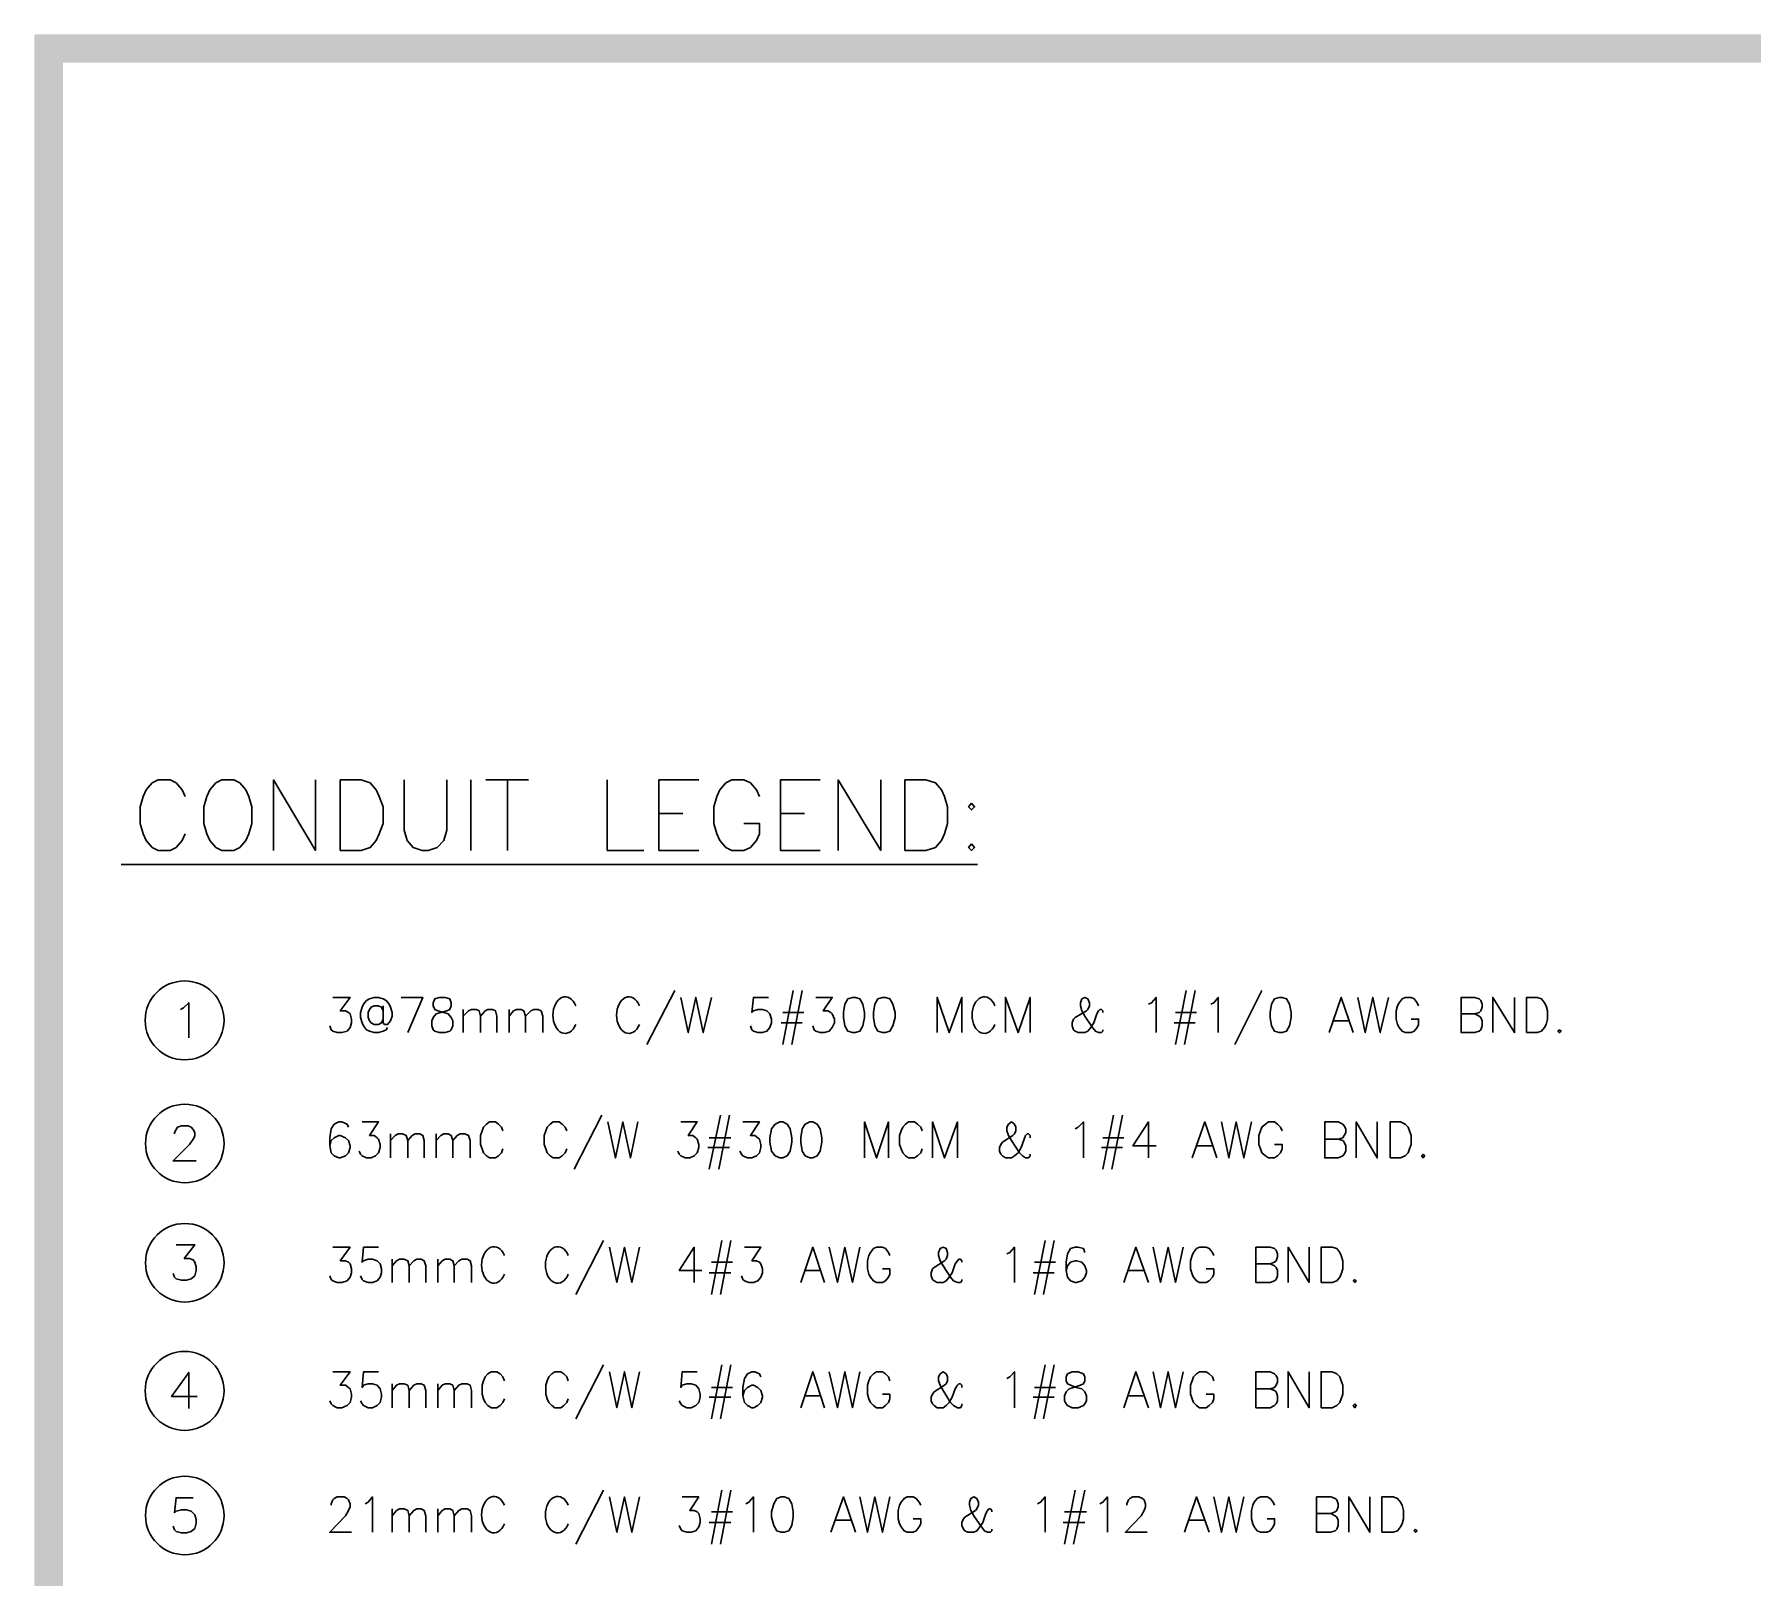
# Model space of a CAD drawing. Header units: inches. Extents: x 0.9 to 46, y 0.8 to 32.4.
# Drawn here: x 1.538 to 5.358, y 28.924 to 32.353 of the extents above; entities that cross this region are included whole.
import ezdxf

# ---------------------------------------------------------------- set-up
doc = ezdxf.new("R2010")
doc.units = ezdxf.units.IN
doc.header["$MEASUREMENT"] = 0
doc.layers.add('PDF_Geometry', color=7, linetype='Continuous')
doc.layers.add('PDF_Solid Fills', color=7, linetype='Continuous')

msp = doc.modelspace()

# ---------------------------------------------------------------- linework, layer by layer
at = {"layer": 'PDF_Geometry', "lineweight": 30}
for points in [[(1.8733, 30.6594), (1.8666, 30.6744), (1.8533, 30.6894), (1.84, 30.6961), (1.8133, 30.6961), (1.8, 30.6894), (1.7866, 30.6744), (1.78, 30.6594), (1.7733, 30.6361), (1.7733, 30.5995), (1.78, 30.5761), (1.7866, 30.5611), (1.8, 30.5461), (1.8133, 30.5394), (1.84, 30.5394), (1.8533, 30.5461), (1.8666, 30.5611), (1.8733, 30.5761)], [(2.07, 30.5394), (2.07, 30.6961), (2.1633, 30.5394), (2.1633, 30.6961)], [(2.36, 30.6961), (2.36, 30.5845), (2.3666, 30.5611), (2.38, 30.5461), (2.4, 30.5394), (2.4133, 30.5394), (2.4333, 30.5461), (2.4483, 30.5611), (2.455, 30.5845), (2.455, 30.6961)], [(2.5083, 30.6961), (2.5083, 30.5394)], [(2.5416, 30.6961), (2.6366, 30.6961)], [(2.59, 30.6961), (2.59, 30.5394)], [(2.8116, 30.6961), (2.8116, 30.5394), (2.8933, 30.5394)], [(3.015, 30.5394), (2.9266, 30.5394), (2.9266, 30.6961), (3.015, 30.6961)], [(3.1499, 30.6594), (3.1433, 30.6744), (3.1299, 30.6894), (3.1149, 30.6961), (3.0883, 30.6961), (3.075, 30.6894), (3.0616, 30.6744), (3.0549, 30.6594), (3.0483, 30.6361), (3.0483, 30.5995), (3.0549, 30.5761), (3.0616, 30.5611), (3.075, 30.5461), (3.0883, 30.5394), (3.1149, 30.5394), (3.1299, 30.5461), (3.1433, 30.5611), (3.1499, 30.5761), (3.1499, 30.5995), (3.1149, 30.5995)], [(3.2849, 30.5394), (3.1966, 30.5394), (3.1966, 30.6961), (3.2849, 30.6961)], [(3.3249, 30.5394), (3.3249, 30.6961), (3.4199, 30.5394), (3.4199, 30.6961)], [(2.9266, 30.6211), (2.9799, 30.6211)], [(3.1966, 30.6211), (3.2499, 30.6211)], [(1.7316, 30.5078), (3.6349, 30.5078)], [(2.2016, 30.2128), (2.24, 30.2128), (2.2183, 30.1828), (2.23, 30.1828), (2.2366, 30.1794), (2.24, 30.1761), (2.2433, 30.1645), (2.2433, 30.1561), (2.24, 30.1461), (2.2333, 30.1378), (2.2216, 30.1345), (2.2116, 30.1345), (2.2016, 30.1378), (2.1983, 30.1411), (2.195, 30.1495)], [(2.3133, 30.1944), (2.3133, 30.1561), (2.3166, 30.1528), (2.3233, 30.1528), (2.33, 30.1611), (2.3333, 30.1711), (2.3333, 30.1794), (2.33, 30.1911), (2.3266, 30.1978), (2.32, 30.2061), (2.3133, 30.2094), (2.3033, 30.2128), (2.2933, 30.2128), (2.2833, 30.2094), (2.2766, 30.2061), (2.27, 30.1978), (2.2666, 30.1911), (2.2633, 30.1794), (2.2633, 30.1678), (2.2666, 30.1561), (2.27, 30.1495), (2.2766, 30.1411), (2.2833, 30.1378), (2.2933, 30.1345), (2.3033, 30.1345), (2.3133, 30.1378), (2.32, 30.1411), (2.3233, 30.1461)], [(2.3683, 30.1345), (2.4016, 30.2128), (2.3533, 30.2128)], [(2.9616, 30.2278), (2.9, 30.1078)], [(2.9749, 30.2128), (2.9916, 30.1345), (3.0083, 30.2128), (3.0249, 30.1345), (3.0433, 30.2128)], [(3.1699, 30.2128), (3.1366, 30.2128), (3.1333, 30.1794), (3.1366, 30.1828), (3.1466, 30.1861), (3.1566, 30.1861), (3.1666, 30.1828), (3.1733, 30.1761), (3.1766, 30.1645), (3.1766, 30.1561), (3.1733, 30.1461), (3.1666, 30.1378), (3.1566, 30.1345), (3.1466, 30.1345), (3.1366, 30.1378), (3.1333, 30.1411), (3.1299, 30.1495)], [(3.2249, 30.2278), (3.2016, 30.1078)], [(3.2449, 30.2278), (3.2216, 30.1078)], [(3.275, 30.2128), (3.3116, 30.2128), (3.2916, 30.1828), (3.3016, 30.1828), (3.3083, 30.1794), (3.3116, 30.1761), (3.3166, 30.1645), (3.3166, 30.1561), (3.3116, 30.1461), (3.305, 30.1378), (3.2949, 30.1345), (3.2849, 30.1345), (3.275, 30.1378), (3.2716, 30.1411), (3.2683, 30.1495)], [(3.5449, 30.1345), (3.5449, 30.2128), (3.5716, 30.1345), (3.5999, 30.2128), (3.5999, 30.1345)], [(3.6966, 30.1345), (3.6966, 30.2128), (3.7249, 30.1345), (3.7516, 30.2128), (3.7516, 30.1345)], [(3.9133, 30.1794), (3.9133, 30.1828), (3.9099, 30.1861), (3.9066, 30.1861), (3.9033, 30.1828), (3.8999, 30.1761), (3.8933, 30.1561), (3.8866, 30.1461), (3.8799, 30.1378), (3.8733, 30.1345), (3.8583, 30.1345), (3.8516, 30.1378), (3.8483, 30.1411), (3.8449, 30.1495), (3.8449, 30.1561), (3.8483, 30.1645), (3.8516, 30.1678), (3.8766, 30.1828), (3.8799, 30.1861), (3.8833, 30.1944), (3.8833, 30.2011), (3.8799, 30.2094), (3.8733, 30.2128), (3.8666, 30.2094), (3.8633, 30.2011), (3.8633, 30.1944), (3.8666, 30.1828), (3.8733, 30.1711), (3.8899, 30.1461), (3.8966, 30.1378), (3.9033, 30.1345), (3.9099, 30.1345), (3.9133, 30.1378), (3.9133, 30.1411)], [(4.015, 30.1978), (4.0216, 30.2011), (4.0316, 30.2128), (4.0316, 30.1345)], [(4.0983, 30.2278), (4.0749, 30.1078)], [(4.1183, 30.2278), (4.0949, 30.1078)], [(4.1533, 30.1978), (4.1599, 30.2011), (4.1699, 30.2128), (4.1699, 30.1345)], [(4.2666, 30.2278), (4.2066, 30.1078)], [(4.4166, 30.1345), (4.4433, 30.2128), (4.4699, 30.1345)], [(4.4799, 30.2128), (4.4966, 30.1345), (4.5133, 30.2128), (4.5299, 30.1345), (4.5483, 30.2128)], [(4.6149, 30.1944), (4.6116, 30.2011), (4.6049, 30.2094), (4.5982, 30.2128), (4.5849, 30.2128), (4.5782, 30.2094), (4.5716, 30.2011), (4.5683, 30.1944), (4.5649, 30.1828), (4.5649, 30.1645), (4.5683, 30.1528), (4.5716, 30.1461), (4.5782, 30.1378), (4.5849, 30.1345), (4.5982, 30.1345), (4.6049, 30.1378), (4.6116, 30.1461), (4.6149, 30.1528), (4.6149, 30.1645), (4.5982, 30.1645)], [(4.7399, 30.1761), (4.7499, 30.1711), (4.7532, 30.1678), (4.7566, 30.1611), (4.7566, 30.1495), (4.7532, 30.1411), (4.7499, 30.1378), (4.7399, 30.1345), (4.7099, 30.1345), (4.7099, 30.2128), (4.7399, 30.2128), (4.7499, 30.2094), (4.7532, 30.2061), (4.7566, 30.1978), (4.7566, 30.1911), (4.7532, 30.1828), (4.7499, 30.1794), (4.7399, 30.1761), (4.7099, 30.1761)], [(4.7799, 30.1345), (4.7799, 30.2128), (4.8283, 30.1345), (4.8283, 30.2128)], [(1.8633, 30.1861), (1.87, 30.1895), (1.8816, 30.2011), (1.8816, 30.1228)], [(2.3133, 30.1828), (2.31, 30.1911), (2.3033, 30.1944), (2.2933, 30.1944), (2.2866, 30.1911), (2.2833, 30.1861), (2.28, 30.1794), (2.28, 30.1678), (2.2833, 30.1611), (2.2866, 30.1561), (2.2933, 30.1528), (2.3033, 30.1528), (2.31, 30.1561), (2.3133, 30.1645)], [(2.4916, 30.1861), (2.4916, 30.1345)], [(2.4916, 30.1711), (2.5033, 30.1828), (2.51, 30.1861), (2.52, 30.1861), (2.5266, 30.1828), (2.53, 30.1711), (2.53, 30.1345)], [(2.53, 30.1711), (2.54, 30.1828), (2.5466, 30.1861), (2.5566, 30.1861), (2.5633, 30.1828), (2.5666, 30.1711), (2.5666, 30.1345)], [(2.5933, 30.1861), (2.5933, 30.1345)], [(2.5933, 30.1711), (2.6033, 30.1828), (2.61, 30.1861), (2.62, 30.1861), (2.6266, 30.1828), (2.63, 30.1711), (2.63, 30.1345)], [(2.63, 30.1711), (2.6416, 30.1828), (2.6483, 30.1861), (2.6583, 30.1861), (2.6649, 30.1828), (2.6683, 30.1711), (2.6683, 30.1345)], [(3.2016, 30.1794), (3.2483, 30.1794)], [(4.0749, 30.1794), (4.1216, 30.1794)], [(3.1983, 30.1561), (3.2449, 30.1561)], [(4.0716, 30.1561), (4.1183, 30.1561)], [(4.4266, 30.1611), (4.4599, 30.1611)], [(2.7999, 29.9511), (2.7383, 29.8311)], [(3.0633, 29.9511), (3.0383, 29.8311)], [(3.0833, 29.9511), (3.0599, 29.8311)], [(3.9366, 29.9511), (3.9133, 29.8311)], [(3.9566, 29.9511), (3.9333, 29.8311)], [(1.85, 29.9095), (1.85, 29.9128), (1.8533, 29.9194), (1.8566, 29.9245), (1.865, 29.9278), (1.88, 29.9278), (1.8866, 29.9245), (1.8916, 29.9194), (1.895, 29.9128), (1.895, 29.9044), (1.8916, 29.8978), (1.8833, 29.8861), (1.8466, 29.8494), (1.8983, 29.8494)], [(2.2366, 29.9245), (2.2333, 29.9311), (2.2216, 29.9361), (2.215, 29.9361), (2.205, 29.9311), (2.1983, 29.9211), (2.195, 29.9011), (2.195, 29.8828), (2.1983, 29.8678), (2.205, 29.8611), (2.215, 29.8561), (2.2183, 29.8561), (2.23, 29.8611), (2.2366, 29.8678), (2.24, 29.8795), (2.24, 29.8828), (2.2366, 29.8945), (2.23, 29.9011), (2.2183, 29.9061), (2.215, 29.9061), (2.205, 29.9011), (2.1983, 29.8945), (2.195, 29.8828)], [(2.2666, 29.9361), (2.3033, 29.9361), (2.2833, 29.9061), (2.2933, 29.9061), (2.3, 29.9011), (2.3033, 29.8978), (2.3066, 29.8861), (2.3066, 29.8795), (2.3033, 29.8678), (2.2966, 29.8611), (2.2866, 29.8561), (2.2766, 29.8561), (2.2666, 29.8611), (2.2633, 29.8644), (2.26, 29.8711)], [(2.33, 29.9095), (2.33, 29.8561)], [(2.33, 29.8945), (2.34, 29.9061), (2.3466, 29.9095), (2.3566, 29.9095), (2.365, 29.9061), (2.3683, 29.8945), (2.3683, 29.8561)], [(2.3683, 29.8945), (2.3783, 29.9061), (2.385, 29.9095), (2.395, 29.9095), (2.4016, 29.9061), (2.405, 29.8945), (2.405, 29.8561)], [(2.4316, 29.9095), (2.4316, 29.8561)], [(2.4316, 29.8945), (2.4416, 29.9061), (2.4483, 29.9095), (2.4583, 29.9095), (2.465, 29.9061), (2.4683, 29.8945), (2.4683, 29.8561)], [(2.4683, 29.8945), (2.4783, 29.9061), (2.485, 29.9095), (2.495, 29.9095), (2.5033, 29.9061), (2.5066, 29.8945), (2.5066, 29.8561)], [(2.5799, 29.9161), (2.5766, 29.9245), (2.57, 29.9311), (2.5633, 29.9361), (2.55, 29.9361), (2.5433, 29.9311), (2.5366, 29.9245), (2.5333, 29.9161), (2.53, 29.9061), (2.53, 29.8861), (2.5333, 29.8761), (2.5366, 29.8678), (2.5433, 29.8611), (2.55, 29.8561), (2.5633, 29.8561), (2.57, 29.8611), (2.5766, 29.8678), (2.5799, 29.8761)], [(2.7216, 29.9161), (2.7183, 29.9245), (2.7116, 29.9311), (2.705, 29.9361), (2.6916, 29.9361), (2.685, 29.9311), (2.6783, 29.9245), (2.675, 29.9161), (2.6716, 29.9061), (2.6716, 29.8861), (2.675, 29.8761), (2.6783, 29.8678), (2.685, 29.8611), (2.6916, 29.8561), (2.705, 29.8561), (2.7116, 29.8611), (2.7183, 29.8678), (2.7216, 29.8761)], [(2.8133, 29.9361), (2.8299, 29.8561), (2.8466, 29.9361), (2.8633, 29.8561), (2.88, 29.9361)], [(2.9749, 29.9361), (3.0116, 29.9361), (2.9916, 29.9061), (3.0016, 29.9061), (3.0083, 29.9011), (3.0116, 29.8978), (3.015, 29.8861), (3.015, 29.8795), (3.0116, 29.8678), (3.0049, 29.8611), (2.995, 29.8561), (2.985, 29.8561), (2.9749, 29.8611), (2.9716, 29.8644), (2.9683, 29.8711)], [(3.1133, 29.9361), (3.1499, 29.9361), (3.1299, 29.9061), (3.1399, 29.9061), (3.1466, 29.9011), (3.1499, 29.8978), (3.1533, 29.8861), (3.1533, 29.8795), (3.1499, 29.8678), (3.1433, 29.8611), (3.1333, 29.8561), (3.1233, 29.8561), (3.1133, 29.8611), (3.1099, 29.8644), (3.1066, 29.8711)], [(3.3833, 29.8561), (3.3833, 29.9361), (3.4099, 29.8561), (3.4366, 29.9361), (3.4366, 29.8561)], [(3.5116, 29.9161), (3.5083, 29.9245), (3.5016, 29.9311), (3.4949, 29.9361), (3.4816, 29.9361), (3.4749, 29.9311), (3.4683, 29.9245), (3.4649, 29.9161), (3.4616, 29.9061), (3.4616, 29.8861), (3.4649, 29.8761), (3.4683, 29.8678), (3.4749, 29.8611), (3.4816, 29.8561), (3.4949, 29.8561), (3.5016, 29.8611), (3.5083, 29.8678), (3.5116, 29.8761)], [(3.5349, 29.8561), (3.5349, 29.9361), (3.5616, 29.8561), (3.5899, 29.9361), (3.5899, 29.8561)], [(3.7516, 29.9011), (3.7516, 29.9061), (3.7483, 29.9095), (3.7449, 29.9095), (3.7416, 29.9061), (3.7383, 29.8978), (3.7316, 29.8795), (3.7249, 29.8678), (3.7166, 29.8611), (3.7099, 29.8561), (3.6966, 29.8561), (3.6899, 29.8611), (3.6866, 29.8644), (3.6833, 29.8711), (3.6833, 29.8795), (3.6866, 29.8861), (3.6899, 29.8911), (3.7132, 29.9061), (3.7166, 29.9095), (3.7199, 29.9161), (3.7199, 29.9245), (3.7166, 29.9311), (3.7099, 29.9361), (3.7033, 29.9311), (3.6999, 29.9245), (3.6999, 29.9161), (3.7033, 29.9061), (3.7099, 29.8945), (3.7283, 29.8678), (3.7349, 29.8611), (3.7416, 29.8561), (3.7483, 29.8561), (3.7516, 29.8611), (3.7516, 29.8644)], [(3.8516, 29.9211), (3.8583, 29.9245), (3.8699, 29.9361), (3.8699, 29.8561)], [(4.015, 29.8561), (4.015, 29.9361), (3.9799, 29.8828), (4.0316, 29.8828)], [(4.1116, 29.8561), (4.1399, 29.9361), (4.1666, 29.8561)], [(4.1766, 29.9361), (4.1933, 29.8561), (4.2099, 29.9361), (4.2266, 29.8561), (4.2433, 29.9361)], [(4.3116, 29.9161), (4.3083, 29.9245), (4.3016, 29.9311), (4.2949, 29.9361), (4.2816, 29.9361), (4.2749, 29.9311), (4.2666, 29.9245), (4.2633, 29.9161), (4.2599, 29.9061), (4.2599, 29.8861), (4.2633, 29.8761), (4.2666, 29.8678), (4.2749, 29.8611), (4.2816, 29.8561), (4.2949, 29.8561), (4.3016, 29.8611), (4.3083, 29.8678), (4.3116, 29.8761), (4.3116, 29.8861), (4.2949, 29.8861)], [(4.4366, 29.8978), (4.4466, 29.8945), (4.4499, 29.8911), (4.4532, 29.8828), (4.4532, 29.8711), (4.4499, 29.8644), (4.4466, 29.8611), (4.4366, 29.8561), (4.4066, 29.8561), (4.4066, 29.9361), (4.4366, 29.9361), (4.4466, 29.9311), (4.4499, 29.9278), (4.4532, 29.9211), (4.4532, 29.9128), (4.4499, 29.9061), (4.4466, 29.9011), (4.4366, 29.8978), (4.4066, 29.8978)], [(4.4766, 29.8561), (4.4766, 29.9361), (4.5233, 29.8561), (4.5233, 29.9361)], [(3.0349, 29.8795), (3.0833, 29.8795)], [(3.0383, 29.9011), (3.0866, 29.9011)], [(3.9099, 29.8795), (3.9566, 29.8795)], [(3.9133, 29.9011), (3.9599, 29.9011)], [(4.1216, 29.8828), (4.1566, 29.8828)], [(1.8533, 29.6628), (1.895, 29.6628), (1.8716, 29.6328), (1.8833, 29.6328), (1.8916, 29.6295), (1.895, 29.6244), (1.8983, 29.6145), (1.8983, 29.6061), (1.895, 29.5945), (1.8866, 29.5878), (1.8766, 29.5845), (1.865, 29.5845), (1.8533, 29.5878), (1.85, 29.5911), (1.8466, 29.5995)], [(2.2016, 29.6578), (2.24, 29.6578), (2.2183, 29.6278), (2.23, 29.6278), (2.2366, 29.6244), (2.24, 29.6211), (2.2433, 29.6094), (2.2433, 29.6011), (2.24, 29.5911), (2.2333, 29.5828), (2.2216, 29.5795), (2.2116, 29.5795), (2.2016, 29.5828), (2.1983, 29.5861), (2.195, 29.5945)], [(2.3033, 29.6578), (2.27, 29.6578), (2.2666, 29.6244), (2.27, 29.6278), (2.28, 29.6311), (2.29, 29.6311), (2.3, 29.6278), (2.3066, 29.6211), (2.31, 29.6094), (2.31, 29.6011), (2.3066, 29.5911), (2.3, 29.5828), (2.29, 29.5795), (2.28, 29.5795), (2.27, 29.5828), (2.2666, 29.5861), (2.2633, 29.5945)], [(2.8033, 29.6728), (2.7416, 29.5528)], [(2.8166, 29.6578), (2.8333, 29.5795), (2.85, 29.6578), (2.8666, 29.5795), (2.8833, 29.6578)], [(3.0049, 29.5795), (3.0049, 29.6578), (2.9716, 29.6061), (3.0216, 29.6061)], [(3.0666, 29.6728), (3.0433, 29.5528)], [(3.0866, 29.6728), (3.0633, 29.5528)], [(3.1166, 29.6578), (3.1533, 29.6578), (3.1333, 29.6278), (3.1433, 29.6278), (3.1499, 29.6244), (3.1533, 29.6211), (3.1566, 29.6094), (3.1566, 29.6011), (3.1533, 29.5911), (3.1466, 29.5828), (3.1366, 29.5795), (3.1266, 29.5795), (3.1166, 29.5828), (3.1133, 29.5861), (3.1099, 29.5945)], [(3.2416, 29.5795), (3.2683, 29.6578), (3.2949, 29.5795)], [(3.305, 29.6578), (3.3233, 29.5795), (3.34, 29.6578), (3.3566, 29.5795), (3.3733, 29.6578)], [(3.4399, 29.6395), (3.4366, 29.6461), (3.4299, 29.6545), (3.4233, 29.6578), (3.4099, 29.6578), (3.4033, 29.6545), (3.3966, 29.6461), (3.3933, 29.6395), (3.3899, 29.6278), (3.3899, 29.6094), (3.3933, 29.5978), (3.3966, 29.5911), (3.4033, 29.5828), (3.4099, 29.5795), (3.4233, 29.5795), (3.4299, 29.5828), (3.4366, 29.5911), (3.4399, 29.5978), (3.4399, 29.6094), (3.4233, 29.6094)], [(3.5999, 29.6244), (3.5999, 29.6278), (3.5966, 29.6311), (3.5933, 29.6311), (3.5899, 29.6278), (3.585, 29.6211), (3.5783, 29.6011), (3.5716, 29.5911), (3.565, 29.5828), (3.5583, 29.5795), (3.5449, 29.5795), (3.5383, 29.5828), (3.5349, 29.5861), (3.5316, 29.5945), (3.5316, 29.6011), (3.5349, 29.6094), (3.5383, 29.6128), (3.5616, 29.6278), (3.565, 29.6311), (3.5683, 29.6395), (3.5683, 29.6461), (3.565, 29.6545), (3.5583, 29.6578), (3.5516, 29.6545), (3.5483, 29.6461), (3.5483, 29.6395), (3.5516, 29.6278), (3.5583, 29.6161), (3.5749, 29.5911), (3.5816, 29.5828), (3.5899, 29.5795), (3.5966, 29.5795), (3.5999, 29.5828), (3.5999, 29.5861)], [(3.6999, 29.6428), (3.7066, 29.6461), (3.7166, 29.6578), (3.7166, 29.5795)], [(3.7849, 29.6728), (3.7616, 29.5528)], [(3.8049, 29.6728), (3.7816, 29.5528)], [(3.8733, 29.6461), (3.8699, 29.6545), (3.8583, 29.6578), (3.8516, 29.6578), (3.8416, 29.6545), (3.8349, 29.6428), (3.8316, 29.6244), (3.8316, 29.6061), (3.8349, 29.5911), (3.8416, 29.5828), (3.8516, 29.5795), (3.8549, 29.5795), (3.8666, 29.5828), (3.8733, 29.5911), (3.8766, 29.6011), (3.8766, 29.6061), (3.8733, 29.6161), (3.8666, 29.6244), (3.8549, 29.6278), (3.8516, 29.6278), (3.8416, 29.6244), (3.8349, 29.6161), (3.8316, 29.6061)], [(3.9599, 29.5795), (3.9866, 29.6578), (4.015, 29.5795)], [(4.0249, 29.6578), (4.0416, 29.5795), (4.0582, 29.6578), (4.0749, 29.5795), (4.0916, 29.6578)], [(4.1599, 29.6395), (4.1566, 29.6461), (4.1499, 29.6545), (4.1432, 29.6578), (4.1282, 29.6578), (4.1216, 29.6545), (4.1149, 29.6461), (4.1116, 29.6395), (4.1083, 29.6278), (4.1083, 29.6094), (4.1116, 29.5978), (4.1149, 29.5911), (4.1216, 29.5828), (4.1282, 29.5795), (4.1432, 29.5795), (4.1499, 29.5828), (4.1566, 29.5911), (4.1599, 29.5978), (4.1599, 29.6094), (4.1432, 29.6094)], [(4.2849, 29.6211), (4.2949, 29.6161), (4.2983, 29.6128), (4.3016, 29.6061), (4.3016, 29.5945), (4.2983, 29.5861), (4.2949, 29.5828), (4.2849, 29.5795), (4.2533, 29.5795), (4.2533, 29.6578), (4.2849, 29.6578), (4.2949, 29.6545), (4.2983, 29.6511), (4.3016, 29.6428), (4.3016, 29.6361), (4.2983, 29.6278), (4.2949, 29.6244), (4.2849, 29.6211), (4.2533, 29.6211)], [(4.3249, 29.5795), (4.3249, 29.6578), (4.3716, 29.5795), (4.3716, 29.6578)], [(2.3333, 29.6311), (2.3333, 29.5795)], [(2.3333, 29.6161), (2.3433, 29.6278), (2.35, 29.6311), (2.36, 29.6311), (2.3683, 29.6278), (2.3716, 29.6161), (2.3716, 29.5795)], [(2.3716, 29.6161), (2.3816, 29.6278), (2.3883, 29.6311), (2.3983, 29.6311), (2.405, 29.6278), (2.4083, 29.6161), (2.4083, 29.5795)], [(2.435, 29.6311), (2.435, 29.5795)], [(2.435, 29.6161), (2.445, 29.6278), (2.4516, 29.6311), (2.4616, 29.6311), (2.4683, 29.6278), (2.4716, 29.6161), (2.4716, 29.5795)], [(2.4716, 29.6161), (2.4816, 29.6278), (2.4883, 29.6311), (2.5, 29.6311), (2.5066, 29.6278), (2.51, 29.6161), (2.51, 29.5795)], [(3.0383, 29.6011), (3.0866, 29.6011)], [(3.0433, 29.6244), (3.0899, 29.6244)], [(3.2516, 29.6061), (3.2849, 29.6061)], [(3.7583, 29.6011), (3.8049, 29.6011)], [(3.7616, 29.6244), (3.8083, 29.6244)], [(3.9699, 29.6061), (4.0049, 29.6061)], [(1.8816, 29.2995), (1.8816, 29.3794), (1.8433, 29.3261), (1.9, 29.3261)], [(2.2016, 29.3811), (2.24, 29.3811), (2.2183, 29.3511), (2.23, 29.3511), (2.2366, 29.3461), (2.24, 29.3428), (2.2433, 29.3311), (2.2433, 29.3245), (2.24, 29.3128), (2.2333, 29.3061), (2.2216, 29.3011), (2.2116, 29.3011), (2.2016, 29.3061), (2.1983, 29.3095), (2.195, 29.3161)], [(2.3033, 29.3811), (2.27, 29.3811), (2.2666, 29.3461), (2.27, 29.3511), (2.28, 29.3545), (2.29, 29.3545), (2.3, 29.3511), (2.3066, 29.3428), (2.31, 29.3311), (2.31, 29.3245), (2.3066, 29.3128), (2.3, 29.3061), (2.29, 29.3011), (2.28, 29.3011), (2.27, 29.3061), (2.2666, 29.3095), (2.2633, 29.3161)], [(2.5833, 29.3611), (2.5799, 29.3695), (2.5733, 29.3761), (2.5666, 29.3811), (2.5533, 29.3811), (2.5466, 29.3761), (2.54, 29.3695), (2.5366, 29.3611), (2.5333, 29.3511), (2.5333, 29.3311), (2.5366, 29.3211), (2.54, 29.3128), (2.5466, 29.3061), (2.5533, 29.3011), (2.5666, 29.3011), (2.5733, 29.3061), (2.5799, 29.3128), (2.5833, 29.3211)], [(2.7249, 29.3611), (2.7216, 29.3695), (2.715, 29.3761), (2.7083, 29.3811), (2.6949, 29.3811), (2.6883, 29.3761), (2.6816, 29.3695), (2.6783, 29.3611), (2.675, 29.3511), (2.675, 29.3311), (2.6783, 29.3211), (2.6816, 29.3128), (2.6883, 29.3061), (2.6949, 29.3011), (2.7083, 29.3011), (2.715, 29.3061), (2.7216, 29.3128), (2.7249, 29.3211)], [(2.8033, 29.3961), (2.7416, 29.2761)], [(2.8166, 29.3811), (2.8333, 29.3011), (2.85, 29.3811), (2.8666, 29.3011), (2.8833, 29.3811)], [(3.0116, 29.3811), (2.9783, 29.3811), (2.9749, 29.3461), (2.9783, 29.3511), (2.9883, 29.3545), (2.9983, 29.3545), (3.0083, 29.3511), (3.015, 29.3428), (3.0183, 29.3311), (3.0183, 29.3245), (3.015, 29.3128), (3.0083, 29.3061), (2.9983, 29.3011), (2.9883, 29.3011), (2.9783, 29.3061), (2.9749, 29.3095), (2.9716, 29.3161)], [(3.0666, 29.3961), (3.0433, 29.2761)], [(3.0866, 29.3961), (3.0633, 29.2761)], [(3.1533, 29.3695), (3.1499, 29.3761), (3.1399, 29.3811), (3.1333, 29.3811), (3.1233, 29.3761), (3.1166, 29.3661), (3.1133, 29.3461), (3.1133, 29.3278), (3.1166, 29.3128), (3.1233, 29.3061), (3.1333, 29.3011), (3.1366, 29.3011), (3.1466, 29.3061), (3.1533, 29.3128), (3.1566, 29.3245), (3.1566, 29.3278), (3.1533, 29.3395), (3.1466, 29.3461), (3.1366, 29.3511), (3.1333, 29.3511), (3.1233, 29.3461), (3.1166, 29.3395), (3.1133, 29.3278)], [(3.2416, 29.3011), (3.2683, 29.3811), (3.2949, 29.3011)], [(3.305, 29.3811), (3.3233, 29.3011), (3.34, 29.3811), (3.3566, 29.3011), (3.3733, 29.3811)], [(3.4399, 29.3611), (3.4366, 29.3695), (3.4299, 29.3761), (3.4233, 29.3811), (3.4099, 29.3811), (3.4033, 29.3761), (3.3966, 29.3695), (3.3933, 29.3611), (3.3899, 29.3511), (3.3899, 29.3311), (3.3933, 29.3211), (3.3966, 29.3128), (3.4033, 29.3061), (3.4099, 29.3011), (3.4233, 29.3011), (3.4299, 29.3061), (3.4366, 29.3128), (3.4399, 29.3211), (3.4399, 29.3311), (3.4233, 29.3311)], [(3.5999, 29.3461), (3.5999, 29.3511), (3.5966, 29.3545), (3.5933, 29.3545), (3.5899, 29.3511), (3.585, 29.3428), (3.5783, 29.3245), (3.5716, 29.3128), (3.565, 29.3061), (3.5583, 29.3011), (3.5449, 29.3011), (3.5383, 29.3061), (3.5349, 29.3095), (3.5316, 29.3161), (3.5316, 29.3245), (3.5349, 29.3311), (3.5383, 29.3361), (3.5616, 29.3511), (3.565, 29.3545), (3.5683, 29.3611), (3.5683, 29.3695), (3.565, 29.3761), (3.5583, 29.3811), (3.5516, 29.3761), (3.5483, 29.3695), (3.5483, 29.3611), (3.5516, 29.3511), (3.5583, 29.3395), (3.5749, 29.3128), (3.5816, 29.3061), (3.5899, 29.3011), (3.5966, 29.3011), (3.5999, 29.3061), (3.5999, 29.3095)], [(3.6999, 29.3661), (3.7066, 29.3695), (3.7166, 29.3811), (3.7166, 29.3011)], [(3.7849, 29.3961), (3.7616, 29.2761)], [(3.8049, 29.3961), (3.7816, 29.2761)], [(3.9599, 29.3011), (3.9866, 29.3811), (4.015, 29.3011)], [(4.0249, 29.3811), (4.0416, 29.3011), (4.0582, 29.3811), (4.0749, 29.3011), (4.0916, 29.3811)], [(4.1599, 29.3611), (4.1566, 29.3695), (4.1499, 29.3761), (4.1432, 29.3811), (4.1282, 29.3811), (4.1216, 29.3761), (4.1149, 29.3695), (4.1116, 29.3611), (4.1083, 29.3511), (4.1083, 29.3311), (4.1116, 29.3211), (4.1149, 29.3128), (4.1216, 29.3061), (4.1282, 29.3011), (4.1432, 29.3011), (4.1499, 29.3061), (4.1566, 29.3128), (4.1599, 29.3211), (4.1599, 29.3311), (4.1432, 29.3311)], [(4.2849, 29.3428), (4.2949, 29.3395), (4.2983, 29.3361), (4.3016, 29.3278), (4.3016, 29.3161), (4.2983, 29.3095), (4.2949, 29.3061), (4.2849, 29.3011), (4.2533, 29.3011), (4.2533, 29.3811), (4.2849, 29.3811), (4.2949, 29.3761), (4.2983, 29.3728), (4.3016, 29.3661), (4.3016, 29.3578), (4.2983, 29.3511), (4.2949, 29.3461), (4.2849, 29.3428), (4.2533, 29.3428)], [(4.3249, 29.3011), (4.3249, 29.3811), (4.3716, 29.3011), (4.3716, 29.3811)], [(2.3333, 29.3545), (2.3333, 29.3011)], [(2.3333, 29.3395), (2.3433, 29.3511), (2.35, 29.3545), (2.36, 29.3545), (2.3683, 29.3511), (2.3716, 29.3395), (2.3716, 29.3011)], [(2.3716, 29.3395), (2.3816, 29.3511), (2.3883, 29.3545), (2.3983, 29.3545), (2.405, 29.3511), (2.4083, 29.3395), (2.4083, 29.3011)], [(2.435, 29.3545), (2.435, 29.3011)], [(2.435, 29.3395), (2.445, 29.3511), (2.4516, 29.3545), (2.4616, 29.3545), (2.4683, 29.3511), (2.4716, 29.3395), (2.4716, 29.3011)], [(2.4716, 29.3395), (2.4816, 29.3511), (2.4883, 29.3545), (2.5, 29.3545), (2.5066, 29.3511), (2.51, 29.3395), (2.51, 29.3011)], [(3.0433, 29.3461), (3.0899, 29.3461)], [(3.7616, 29.3461), (3.8083, 29.3461)], [(3.0383, 29.3245), (3.0866, 29.3245)], [(3.2516, 29.3278), (3.2849, 29.3278)], [(3.7583, 29.3245), (3.8049, 29.3245)], [(3.9699, 29.3278), (4.0049, 29.3278)], [(2.1983, 29.0845), (2.1983, 29.0878), (2.2016, 29.0961), (2.205, 29.0995), (2.2116, 29.1028), (2.2266, 29.1028), (2.2333, 29.0995), (2.2366, 29.0961), (2.24, 29.0878), (2.24, 29.0811), (2.2366, 29.0728), (2.23, 29.0612), (2.195, 29.0245), (2.2433, 29.0245)], [(2.2733, 29.0878), (2.28, 29.0911), (2.29, 29.1028), (2.29, 29.0245)], [(2.8033, 29.1178), (2.7416, 28.9978)], [(2.8166, 29.1028), (2.8333, 29.0245), (2.85, 29.1028), (2.8666, 29.0245), (2.8833, 29.1028)], [(2.9783, 29.1028), (3.015, 29.1028), (2.995, 29.0728), (3.0049, 29.0728), (3.0116, 29.0695), (3.015, 29.0661), (3.0183, 29.0545), (3.0183, 29.0461), (3.015, 29.0361), (3.0083, 29.0278), (2.9983, 29.0245), (2.9883, 29.0245), (2.9783, 29.0278), (2.9749, 29.0311), (2.9716, 29.0395)], [(3.0666, 29.1178), (3.0433, 28.9978)], [(3.0866, 29.1178), (3.0633, 28.9978)], [(3.1199, 29.0878), (3.1266, 29.0911), (3.1366, 29.1028), (3.1366, 29.0245)], [(3.3083, 29.0245), (3.3366, 29.1028), (3.3633, 29.0245)], [(3.3733, 29.1028), (3.3899, 29.0245), (3.4066, 29.1028), (3.4233, 29.0245), (3.4399, 29.1028)], [(3.5083, 29.0845), (3.5049, 29.0911), (3.4983, 29.0995), (3.4916, 29.1028), (3.4783, 29.1028), (3.4716, 29.0995), (3.4649, 29.0911), (3.4616, 29.0845), (3.4583, 29.0728), (3.4583, 29.0545), (3.4616, 29.0428), (3.4649, 29.0361), (3.4716, 29.0278), (3.4783, 29.0245), (3.4916, 29.0245), (3.4983, 29.0278), (3.5049, 29.0361), (3.5083, 29.0428), (3.5083, 29.0545), (3.4916, 29.0545)], [(3.6666, 29.0695), (3.6666, 29.0728), (3.6633, 29.0761), (3.6599, 29.0761), (3.6566, 29.0728), (3.6533, 29.0661), (3.6466, 29.0461), (3.6399, 29.0361), (3.6333, 29.0278), (3.6266, 29.0245), (3.6133, 29.0245), (3.6066, 29.0278), (3.6033, 29.0311), (3.5999, 29.0395), (3.5999, 29.0461), (3.6033, 29.0545), (3.6066, 29.0578), (3.6299, 29.0728), (3.6333, 29.0761), (3.6366, 29.0845), (3.6366, 29.0911), (3.6333, 29.0995), (3.6266, 29.1028), (3.6199, 29.0995), (3.6166, 29.0911), (3.6166, 29.0845), (3.6199, 29.0728), (3.6266, 29.0612), (3.6433, 29.0361), (3.6499, 29.0278), (3.6566, 29.0245), (3.6633, 29.0245), (3.6666, 29.0278), (3.6666, 29.0311)], [(3.7683, 29.0878), (3.7749, 29.0911), (3.7849, 29.1028), (3.7849, 29.0245)], [(3.8516, 29.1178), (3.8283, 28.9978)], [(3.8733, 29.1178), (3.8483, 28.9978)], [(3.9066, 29.0878), (3.9133, 29.0911), (3.9233, 29.1028), (3.9233, 29.0245)], [(3.9666, 29.0845), (3.9666, 29.0878), (3.9699, 29.0961), (3.9732, 29.0995), (3.9799, 29.1028), (3.9933, 29.1028), (4.0016, 29.0995), (4.0049, 29.0961), (4.0083, 29.0878), (4.0083, 29.0811), (4.0049, 29.0728), (3.9983, 29.0612), (3.9633, 29.0245), (4.0116, 29.0245)], [(4.0949, 29.0245), (4.1216, 29.1028), (4.1499, 29.0245)], [(4.1599, 29.1028), (4.1766, 29.0245), (4.1933, 29.1028), (4.2099, 29.0245), (4.2266, 29.1028)], [(4.2949, 29.0845), (4.2916, 29.0911), (4.2849, 29.0995), (4.2783, 29.1028), (4.2633, 29.1028), (4.2566, 29.0995), (4.2499, 29.0911), (4.2466, 29.0845), (4.2433, 29.0728), (4.2433, 29.0545), (4.2466, 29.0428), (4.2499, 29.0361), (4.2566, 29.0278), (4.2633, 29.0245), (4.2783, 29.0245), (4.2849, 29.0278), (4.2916, 29.0361), (4.2949, 29.0428), (4.2949, 29.0545), (4.2783, 29.0545)], [(4.4199, 29.0661), (4.4299, 29.0612), (4.4333, 29.0578), (4.4366, 29.0511), (4.4366, 29.0395), (4.4333, 29.0311), (4.4299, 29.0278), (4.4199, 29.0245), (4.3882, 29.0245), (4.3882, 29.1028), (4.4199, 29.1028), (4.4299, 29.0995), (4.4333, 29.0961), (4.4366, 29.0878), (4.4366, 29.0811), (4.4333, 29.0728), (4.4299, 29.0695), (4.4199, 29.0661), (4.3882, 29.0661)], [(4.4599, 29.0245), (4.4599, 29.1028), (4.5066, 29.0245), (4.5066, 29.1028)], [(1.8916, 29.1011), (1.8533, 29.1011), (1.85, 29.0678), (1.8533, 29.0711), (1.865, 29.0745), (1.8766, 29.0745), (1.8866, 29.0711), (1.895, 29.0628), (1.8983, 29.0528), (1.8983, 29.0445), (1.895, 29.0328), (1.8866, 29.0262), (1.8766, 29.0228), (1.865, 29.0228), (1.8533, 29.0262), (1.85, 29.0295), (1.8466, 29.0378)], [(2.3333, 29.0761), (2.3333, 29.0245)], [(2.3333, 29.0612), (2.3433, 29.0728), (2.35, 29.0761), (2.36, 29.0761), (2.3683, 29.0728), (2.3716, 29.0612), (2.3716, 29.0245)], [(2.3716, 29.0612), (2.3816, 29.0728), (2.3883, 29.0761), (2.3983, 29.0761), (2.405, 29.0728), (2.4083, 29.0612), (2.4083, 29.0245)], [(2.435, 29.0761), (2.435, 29.0245)], [(2.435, 29.0612), (2.445, 29.0728), (2.4516, 29.0761), (2.4616, 29.0761), (2.4683, 29.0728), (2.4716, 29.0612), (2.4716, 29.0245)], [(2.4716, 29.0612), (2.4816, 29.0728), (2.4883, 29.0761), (2.5, 29.0761), (2.5066, 29.0728), (2.51, 29.0612), (2.51, 29.0245)], [(3.0433, 29.0695), (3.0899, 29.0695)], [(3.8283, 29.0695), (3.8766, 29.0695)], [(3.0383, 29.0461), (3.0866, 29.0461)], [(3.3199, 29.0511), (3.3533, 29.0511)], [(3.8249, 29.0461), (3.8733, 29.0461)], [(4.1049, 29.0511), (4.1399, 29.0511)]]:
    msp.add_lwpolyline(points, dxfattribs=at)
for points in [[(1.955, 30.6961), (1.9416, 30.6894), (1.9283, 30.6744), (1.9216, 30.6594), (1.915, 30.6361), (1.915, 30.5995), (1.9216, 30.5761), (1.9283, 30.5611), (1.9416, 30.5461), (1.955, 30.5394), (1.9816, 30.5394), (1.995, 30.5461), (2.0083, 30.5611), (2.015, 30.5761), (2.0216, 30.5995), (2.0216, 30.6361), (2.015, 30.6594), (2.0083, 30.6744), (1.995, 30.6894), (1.9816, 30.6961)], [(2.2183, 30.5394), (2.2183, 30.6961), (2.265, 30.6961), (2.285, 30.6894), (2.2983, 30.6744), (2.305, 30.6594), (2.3133, 30.6361), (2.3133, 30.5995), (2.305, 30.5761), (2.2983, 30.5611), (2.285, 30.5461), (2.265, 30.5394)], [(3.4733, 30.5394), (3.4733, 30.6961), (3.5199, 30.6961), (3.5416, 30.6894), (3.5549, 30.6744), (3.5616, 30.6594), (3.5683, 30.6361), (3.5683, 30.5995), (3.5616, 30.5761), (3.5549, 30.5611), (3.5416, 30.5461), (3.5199, 30.5394)], [(3.6216, 30.6444), (3.6149, 30.6361), (3.6216, 30.6294), (3.6283, 30.6361)], [(3.6216, 30.5544), (3.6149, 30.5461), (3.6216, 30.5394), (3.6283, 30.5461)], [(2.4383, 30.2128), (2.4283, 30.2094), (2.425, 30.2011), (2.425, 30.1944), (2.4283, 30.1861), (2.435, 30.1828), (2.4483, 30.1794), (2.4583, 30.1761), (2.465, 30.1678), (2.4683, 30.1611), (2.4683, 30.1495), (2.465, 30.1411), (2.4616, 30.1378), (2.4516, 30.1345), (2.4383, 30.1345), (2.4283, 30.1378), (2.425, 30.1411), (2.4216, 30.1495), (2.4216, 30.1611), (2.425, 30.1678), (2.4316, 30.1761), (2.4416, 30.1794), (2.455, 30.1828), (2.4616, 30.1861), (2.465, 30.1944), (2.465, 30.2011), (2.4616, 30.2094), (2.4516, 30.2128)], [(3.3566, 30.2128), (3.3466, 30.2094), (3.34, 30.1978), (3.3366, 30.1794), (3.3366, 30.1678), (3.34, 30.1495), (3.3466, 30.1378), (3.3566, 30.1345), (3.3633, 30.1345), (3.3733, 30.1378), (3.3799, 30.1495), (3.3833, 30.1678), (3.3833, 30.1794), (3.3799, 30.1978), (3.3733, 30.2094), (3.3633, 30.2128)], [(3.4233, 30.2128), (3.4133, 30.2094), (3.4066, 30.1978), (3.4033, 30.1794), (3.4033, 30.1678), (3.4066, 30.1495), (3.4133, 30.1378), (3.4233, 30.1345), (3.4299, 30.1345), (3.4399, 30.1378), (3.4466, 30.1495), (3.4516, 30.1678), (3.4516, 30.1794), (3.4466, 30.1978), (3.4399, 30.2094), (3.4299, 30.2128)], [(4.3049, 30.2128), (4.2949, 30.2094), (4.2883, 30.1978), (4.2849, 30.1794), (4.2849, 30.1678), (4.2883, 30.1495), (4.2949, 30.1378), (4.3049, 30.1345), (4.3116, 30.1345), (4.3216, 30.1378), (4.3283, 30.1495), (4.3316, 30.1678), (4.3316, 30.1794), (4.3283, 30.1978), (4.3216, 30.2094), (4.3116, 30.2128)], [(4.8549, 30.1345), (4.8549, 30.2128), (4.8783, 30.2128), (4.8882, 30.2094), (4.8949, 30.2011), (4.8983, 30.1944), (4.9016, 30.1828), (4.9016, 30.1645), (4.8983, 30.1528), (4.8949, 30.1461), (4.8882, 30.1378), (4.8783, 30.1345)], [(4.9283, 30.1411), (4.9249, 30.1378), (4.9283, 30.1345), (4.9316, 30.1378)], [(3.1949, 29.9361), (3.1849, 29.9311), (3.1766, 29.9211), (3.1733, 29.9011), (3.1733, 29.8911), (3.1766, 29.8711), (3.1849, 29.8611), (3.1949, 29.8561), (3.2016, 29.8561), (3.2116, 29.8611), (3.2183, 29.8711), (3.2216, 29.8911), (3.2216, 29.9011), (3.2183, 29.9211), (3.2116, 29.9311), (3.2016, 29.9361)], [(3.2616, 29.9361), (3.2516, 29.9311), (3.2449, 29.9211), (3.2416, 29.9011), (3.2416, 29.8911), (3.2449, 29.8711), (3.2516, 29.8611), (3.2616, 29.8561), (3.2683, 29.8561), (3.2783, 29.8611), (3.2849, 29.8711), (3.2883, 29.8911), (3.2883, 29.9011), (3.2849, 29.9211), (3.2783, 29.9311), (3.2683, 29.9361)], [(4.5516, 29.8561), (4.5516, 29.9361), (4.5749, 29.9361), (4.5849, 29.9311), (4.5916, 29.9245), (4.5949, 29.9161), (4.5982, 29.9061), (4.5982, 29.8861), (4.5949, 29.8761), (4.5916, 29.8678), (4.5849, 29.8611), (4.5749, 29.8561)], [(4.6249, 29.8644), (4.6216, 29.8611), (4.6249, 29.8561), (4.6282, 29.8611)], [(4.3983, 29.5795), (4.3983, 29.6578), (4.4232, 29.6578), (4.4333, 29.6545), (4.4399, 29.6461), (4.4433, 29.6395), (4.4466, 29.6278), (4.4466, 29.6094), (4.4433, 29.5978), (4.4399, 29.5911), (4.4333, 29.5828), (4.4232, 29.5795)], [(4.4732, 29.5861), (4.4699, 29.5828), (4.4732, 29.5795), (4.4766, 29.5828)], [(3.8449, 29.3811), (3.8349, 29.3761), (3.8316, 29.3695), (3.8316, 29.3611), (3.8349, 29.3545), (3.8416, 29.3511), (3.8549, 29.3461), (3.8666, 29.3428), (3.8733, 29.3361), (3.8766, 29.3278), (3.8766, 29.3161), (3.8733, 29.3095), (3.8699, 29.3061), (3.8583, 29.3011), (3.8449, 29.3011), (3.8349, 29.3061), (3.8316, 29.3095), (3.8283, 29.3161), (3.8283, 29.3278), (3.8316, 29.3361), (3.8383, 29.3428), (3.8483, 29.3461), (3.8633, 29.3511), (3.8699, 29.3545), (3.8733, 29.3611), (3.8733, 29.3695), (3.8699, 29.3761), (3.8583, 29.3811)], [(4.3983, 29.3011), (4.3983, 29.3811), (4.4232, 29.3811), (4.4333, 29.3761), (4.4399, 29.3695), (4.4433, 29.3611), (4.4466, 29.3511), (4.4466, 29.3311), (4.4433, 29.3211), (4.4399, 29.3128), (4.4333, 29.3061), (4.4232, 29.3011)], [(4.4732, 29.3095), (4.4699, 29.3061), (4.4732, 29.3011), (4.4766, 29.3061)], [(3.1983, 29.1028), (3.1883, 29.0995), (3.1816, 29.0878), (3.1766, 29.0695), (3.1766, 29.0578), (3.1816, 29.0395), (3.1883, 29.0278), (3.1983, 29.0245), (3.2049, 29.0245), (3.2149, 29.0278), (3.2216, 29.0395), (3.2249, 29.0578), (3.2249, 29.0695), (3.2216, 29.0878), (3.2149, 29.0995), (3.2049, 29.1028)], [(4.5333, 29.0245), (4.5333, 29.1028), (4.5582, 29.1028), (4.5683, 29.0995), (4.5749, 29.0911), (4.5782, 29.0845), (4.5816, 29.0728), (4.5816, 29.0545), (4.5782, 29.0428), (4.5749, 29.0361), (4.5683, 29.0278), (4.5582, 29.0245)], [(4.6083, 29.0311), (4.6049, 29.0278), (4.6083, 29.0245), (4.6116, 29.0278)]]:
    msp.add_lwpolyline(points, close=True, dxfattribs=at)
for centre, radius in [((1.8723, 30.1618), 0.0877), ((1.8727, 29.8882), 0.0873), ((1.8727, 29.6232), 0.0873), ((1.8723, 29.3384), 0.0877), ((1.8727, 29.0616), 0.0873)]:
    msp.add_circle(centre, radius, dxfattribs=at)
for centre, ratio, start_param, end_param in [((2.7182, 30.1734), 0.672908, 5.261055, 10.466547), ((2.8598, 30.1734), 0.672608, 5.261064, 10.466757), ((3.6498, 30.1734), 0.672847, 5.26106, 10.466515), ((2.5598, 29.6184), 0.673262, 5.261689, 10.465829), ((2.7015, 29.6184), 0.673032, 5.261575, 10.465789), ((2.5598, 29.0634), 0.673253, 5.261859, 10.466876), ((2.7015, 29.0634), 0.673023, 5.261744, 10.466836)]:
    msp.add_ellipse(centre, major_axis=(0.0003, 0.0406), ratio=ratio, start_param=start_param, end_param=end_param, dxfattribs=at)
at = {"layer": 'PDF_Solid Fills', "lineweight": 9, "transparency": 33554559}
for points in [[(1.5383, 0.755), (1.6016, 0.8183), (1.5383, 32.3527)], [(1.6016, 0.8183), (1.5383, 32.3527), (1.6016, 32.2895)], [(1.5383, 32.3527), (1.6016, 32.2895), (41.6609, 32.3527)], [(1.6016, 32.2895), (41.6609, 32.3527), (41.6609, 32.2895)]]:
    msp.add_solid(points, dxfattribs=at)

doc.saveas('drawing.dxf')
